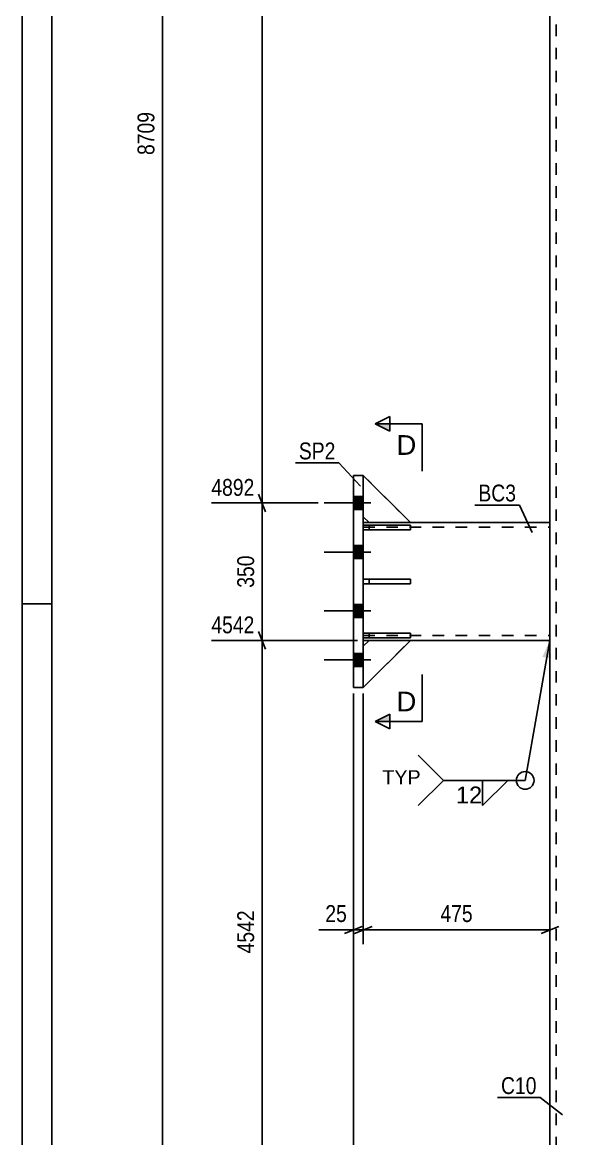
# Model space of a CAD drawing. Header units: millimetres. Extents: x 0 to 841, y 0 to 594.
# Drawn here: x 0 to 92.6, y 207.2 to 396.7 of the extents above; entities that cross this region are included whole.
import ezdxf

# ---------------------------------------------------------------- set-up
doc = ezdxf.new("R2010")
doc.units = ezdxf.units.MM
doc.linetypes.add('DXK_LINE_DOT2', pattern=[3.9198, 1.9599, -1.9599])
doc.styles.add('Arial', font='arial.ttf', dxfattribs={"height": 0.2})
doc.styles.add('Arial Narrow', font='ARIALN.TTF', dxfattribs={"height": 0.2})

# ---------------------------------------------------------------- blocks, each defined once
blk = doc.blocks.new('Unknown-682105598-1132')
at = {"color": 5, "linetype": 'Continuous'}
for p, q in [((0, 594), (0, 0)), ((5, 589), (5, 5)), ((5, 298), (0, 298))]:
    blk.add_line(p, q, dxfattribs=at)
blk = doc.blocks.new('Part-682105598-4433 - 4365')
at = {"color": 7, "linetype": 'DXK_LINE_DOT2'}
for p, q in [((65.89, 293.04), (57.89, 293.04)), ((57.89, 293.04), (57.89, 292.24)), ((57.89, 292.24), (65.89, 292.24)), ((58.89, 293.04), (58.89, 292.24)), ((65.89, 292.24), (65.89, 293.04))]:
    blk.add_line(p, q, dxfattribs=at)
blk = doc.blocks.new('Part-682105598-4447 - 4365')
at = {"color": 2, "linetype": 'Continuous'}
for p, q in [((89.56, 243.8), (89.56, 529.62)), ((89.56, 192.8), (89.56, 242.8))]:
    blk.add_line(p, q, dxfattribs=at)
at = {"color": 7, "linetype": 'DXK_LINE_DOT2'}
for p, q in [((90.62, 529.62), (90.62, 243.8)), ((90.62, 242.8), (90.62, 192.8))]:
    blk.add_line(p, q, dxfattribs=at)
blk = doc.blocks.new('Part-682105598-4459 - 4365')
at = {"color": 7, "linetype": 'DXK_LINE_DOT2'}
for p, q in [((65.89, 311.37), (57.89, 311.37)), ((57.89, 311.37), (57.89, 310.57)), ((58.89, 311.37), (58.89, 310.57)), ((65.89, 310.57), (65.89, 311.37)), ((57.89, 310.57), (65.89, 310.57))]:
    blk.add_line(p, q, dxfattribs=at)
blk = doc.blocks.new('Part-682105598-4477 - 4365')
at = {"color": 2, "linetype": 'Continuous'}
for p, q in [((57.89, 311.8), (58.89, 311.8)), ((65.89, 311.8), (89.56, 311.8)), ((57.89, 291.8), (58.89, 291.8)), ((65.89, 291.8), (89.56, 291.8))]:
    blk.add_line(p, q, dxfattribs=at)
at = {"color": 7, "linetype": 'DXK_LINE_DOT2'}
for p, q in [((57.89, 311.8), (57.89, 291.8)), ((57.89, 311), (89.56, 311)), ((58.89, 311.8), (65.89, 311.8)), ((89.56, 311.8), (89.56, 291.8)), ((57.89, 292.6), (89.56, 292.6)), ((58.89, 291.8), (65.89, 291.8))]:
    blk.add_line(p, q, dxfattribs=at)
blk = doc.blocks.new('Bolt-682105598-4429 - 4365')
at = {"linetype": 'Continuous'}
for points in [[(56.22, 316.24), (56.22, 314.04), (57.89, 314.04), (57.89, 316.24)], [(56.22, 316.24), (56.22, 314.04), (57.89, 314.04), (57.89, 316.24)], [(56.22, 316.24), (56.22, 314.04), (57.89, 314.04), (57.89, 316.24)], [(56.22, 307.9), (56.22, 305.7), (57.89, 305.7), (57.89, 307.9)], [(56.22, 307.9), (56.22, 305.7), (57.89, 305.7), (57.89, 307.9)], [(56.22, 297.9), (56.22, 295.7), (57.89, 295.7), (57.89, 297.9)], [(56.22, 297.9), (56.22, 295.7), (57.89, 295.7), (57.89, 297.9)], [(56.22, 289.57), (56.22, 287.37), (57.89, 287.37), (57.89, 289.57)], [(56.22, 289.57), (56.22, 287.37), (57.89, 287.37), (57.89, 289.57)], [(56.22, 289.57), (56.22, 287.37), (57.89, 287.37), (57.89, 289.57)]]:
    blk.add_hatch(color=1, dxfattribs=at).paths.add_polyline_path(points)
at = {"color": 1, "linetype": 'Continuous'}
for p, q in [((59.16, 315.14), (51.22, 315.14)), ((59.16, 315.14), (51.22, 315.14)), ((59.16, 315.14), (51.22, 315.14)), ((57.89, 316.24), (56.22, 316.24)), ((57.89, 316.24), (56.22, 316.24)), ((57.89, 316.24), (56.22, 316.24)), ((57.89, 314.04), (56.22, 314.04)), ((57.89, 314.04), (56.22, 314.04)), ((57.89, 314.04), (56.22, 314.04)), ((57.89, 307.9), (56.22, 307.9)), ((57.89, 307.9), (56.22, 307.9)), ((59.16, 306.8), (51.22, 306.8)), ((59.16, 306.8), (51.22, 306.8)), ((57.89, 305.7), (56.22, 305.7)), ((57.89, 305.7), (56.22, 305.7)), ((57.89, 297.9), (56.22, 297.9)), ((57.89, 297.9), (56.22, 297.9)), ((59.16, 296.8), (51.22, 296.8)), ((59.16, 296.8), (51.22, 296.8)), ((57.89, 295.7), (56.22, 295.7)), ((57.89, 295.7), (56.22, 295.7)), ((59.16, 288.47), (51.22, 288.47)), ((59.16, 288.47), (51.22, 288.47)), ((59.16, 288.47), (51.22, 288.47)), ((57.89, 289.57), (56.22, 289.57)), ((57.89, 289.57), (56.22, 289.57)), ((57.89, 289.57), (56.22, 289.57)), ((57.89, 287.37), (56.22, 287.37)), ((57.89, 287.37), (56.22, 287.37)), ((57.89, 287.37), (56.22, 287.37))]:
    blk.add_line(p, q, dxfattribs=at)
blk = doc.blocks.new('Part-682105598-4487 - 4365')
at = {"color": 2, "linetype": 'Continuous'}
for p, q in [((56.22, 319.8), (56.22, 283.8)), ((57.89, 319.8), (56.22, 319.8)), ((57.89, 283.8), (57.89, 319.8)), ((56.22, 283.8), (57.89, 283.8))]:
    blk.add_line(p, q, dxfattribs=at)
blk = doc.blocks.new('Part-682105598-4488 - 4365')
at = {"color": 7, "linetype": 'DXK_LINE_DOT2'}
for p, q in [((58.89, 291.8), (57.89, 290.8)), ((57.89, 283.8), (65.89, 291.8)), ((57.89, 290.8), (57.89, 283.8)), ((65.89, 291.8), (58.89, 291.8))]:
    blk.add_line(p, q, dxfattribs=at)
blk = doc.blocks.new('Part-682105598-4489 - 4365')
at = {"color": 2, "linetype": 'Continuous'}
for p, q in [((58.89, 291.8), (57.89, 290.8)), ((57.89, 283.8), (65.89, 291.8)), ((65.89, 291.8), (58.89, 291.8))]:
    blk.add_line(p, q, dxfattribs=at)
at = {"color": 7, "linetype": 'DXK_LINE_DOT2'}
blk.add_line((57.89, 290.8), (57.89, 283.8), dxfattribs=at)
blk = doc.blocks.new('Part-682105598-4490 - 4365')
at = {"color": 7, "linetype": 'DXK_LINE_DOT2'}
for p, q in [((57.89, 312.8), (57.89, 319.8)), ((57.89, 319.8), (65.89, 311.8)), ((58.89, 311.8), (57.89, 312.8)), ((65.89, 311.8), (58.89, 311.8))]:
    blk.add_line(p, q, dxfattribs=at)
blk = doc.blocks.new('Part-682105598-4594 - 4365')
at = {"color": 2, "linetype": 'Continuous'}
for p, q in [((57.89, 293.04), (65.89, 293.04)), ((57.89, 293.04), (57.89, 292.24)), ((57.89, 292.24), (65.89, 292.24)), ((65.89, 293.04), (65.89, 292.24))]:
    blk.add_line(p, q, dxfattribs=at)
at = {"color": 7, "linetype": 'DXK_LINE_DOT2'}
blk.add_line((58.89, 292.24), (58.89, 293.04), dxfattribs=at)
blk = doc.blocks.new('Part-682105598-4595 - 4365')
at = {"color": 2, "linetype": 'Continuous'}
for p, q in [((57.89, 319.8), (65.89, 311.8)), ((57.89, 312.8), (58.89, 311.8)), ((58.89, 311.8), (65.89, 311.8))]:
    blk.add_line(p, q, dxfattribs=at)
at = {"color": 7, "linetype": 'DXK_LINE_DOT2'}
blk.add_line((57.89, 319.8), (57.89, 312.8), dxfattribs=at)
blk = doc.blocks.new('Part-682105598-4596 - 4365')
at = {"color": 2, "linetype": 'Continuous'}
for p, q in [((57.89, 302.2), (65.89, 302.2)), ((57.89, 302.2), (57.89, 301.4)), ((57.89, 301.4), (65.89, 301.4)), ((65.89, 302.2), (65.89, 301.4))]:
    blk.add_line(p, q, dxfattribs=at)
at = {"color": 7, "linetype": 'DXK_LINE_DOT2'}
blk.add_line((58.89, 301.4), (58.89, 302.2), dxfattribs=at)
blk = doc.blocks.new('Part-682105598-4598 - 4365')
at = {"color": 2, "linetype": 'Continuous'}
for p, q in [((57.89, 311.37), (65.89, 311.37)), ((57.89, 311.37), (57.89, 310.57)), ((65.89, 311.37), (65.89, 310.57)), ((57.89, 310.57), (65.89, 310.57))]:
    blk.add_line(p, q, dxfattribs=at)
at = {"color": 7, "linetype": 'DXK_LINE_DOT2'}
blk.add_line((58.89, 310.57), (58.89, 311.37), dxfattribs=at)
blk = doc.blocks.new('Part-682105598-4599 - 4365')
at = {"color": 7, "linetype": 'DXK_LINE_DOT2'}
for p, q in [((65.89, 302.2), (57.89, 302.2)), ((57.89, 302.2), (57.89, 301.4)), ((57.89, 301.4), (65.89, 301.4)), ((58.89, 301.4), (58.89, 302.2)), ((65.89, 301.4), (65.89, 302.2))]:
    blk.add_line(p, q, dxfattribs=at)
blk = doc.blocks.new('StraightDimension-682105598-40010 - 4365')
at = {"color": 7, "linetype": 'Continuous'}
blk.add_line((23.77, 189.47), (23.77, 566.27), dxfattribs=at)
at = {"color": 0}
blk.add_wipeout([(23.02, 382.13), (18.82, 382.13), (18.82, 373.61), (23.02, 373.61)], dxfattribs=at)
at = {"color": 3, "style": 'Arial Narrow'}
blk.add_text('8709', height=2.863, rotation=90.0002, dxfattribs=at).set_placement((22.42, 374.21))
blk = doc.blocks.new('StraightDimension-682105598-42656 - 4365')
at = {"color": 7, "linetype": 'Continuous'}
for p, q in [((41.3, 290.3), (40.1, 293.3)), ((56.89, 291.8), (32.09, 291.8)), ((40.7, 192.8), (40.7, 291.8)), ((40.1, 194.3), (41.3, 191.3)), ((78.56, 192.8), (37.57, 192.8))]:
    blk.add_line(p, q, dxfattribs=at)
at = {"color": 0, "linetype": 'Continuous'}
for points in [[(40, 292.4), (40, 296.6), (31.49, 296.6), (31.49, 292.4)], [(40, 193.4), (40, 197.6), (36.97, 197.6), (36.97, 193.4)]]:
    blk.add_wipeout(points, dxfattribs=at)
at = {"color": 0}
blk.add_wipeout([(39.95, 246.56), (35.75, 246.56), (35.75, 238.05), (39.95, 238.05)], dxfattribs=at)
at = {"color": 3, "linetype": 'Continuous', "style": 'Arial Narrow'}
for s, height, p in [('4542', 2.863, (32.09, 293)), ('0', 2.86, (37.57, 194))]:
    blk.add_text(s, height=height, dxfattribs=at).set_placement(p)
at = {"color": 3, "style": 'Arial Narrow'}
blk.add_text('4542', height=2.863, rotation=90.0002, dxfattribs=at).set_placement((39.35, 238.65))
blk = doc.blocks.new('StraightDimension-682105598-42655 - 4365')
at = {"color": 7, "linetype": 'Continuous'}
for p, q in [((41.3, 313.64), (40.1, 316.64)), ((50.22, 315.14), (32.09, 315.14)), ((40.7, 291.8), (40.7, 315.14)), ((40.1, 293.3), (41.3, 290.3)), ((56.89, 291.8), (32.09, 291.8))]:
    blk.add_line(p, q, dxfattribs=at)
at = {"color": 0, "linetype": 'Continuous'}
blk.add_wipeout([(40, 315.74), (40, 319.94), (31.49, 319.94), (31.49, 315.74)], dxfattribs=at)
at = {"color": 0}
blk.add_wipeout([(39.95, 306.81), (35.75, 306.81), (35.75, 300.13), (39.95, 300.13)], dxfattribs=at)
at = {"color": 3, "linetype": 'Continuous', "style": 'Arial Narrow'}
blk.add_text('4892', height=2.863, dxfattribs=at).set_placement((32.09, 316.34))
at = {"color": 3, "style": 'Arial Narrow'}
blk.add_text('350', height=2.863, rotation=90.0002, dxfattribs=at).set_placement((39.35, 300.73))
blk = doc.blocks.new('StraightDimension-682105598-4850 - 4365')
at = {"color": 7, "linetype": 'Continuous'}
for p, q in [((212.13, 292.88), (212.13, 160.92)), ((56.22, 282.8), (56.22, 160.92)), ((57.72, 163.92), (54.72, 162.72)), ((56.22, 163.32), (212.13, 163.32)), ((210.63, 162.72), (213.63, 163.92))]:
    blk.add_line(p, q, dxfattribs=at)
at = {"color": 0}
blk.add_wipeout([(138.43, 164.07), (138.43, 168.27), (129.92, 168.27), (129.92, 164.07)], dxfattribs=at)
at = {"color": 3, "style": 'Arial Narrow'}
blk.add_text('2339', height=2.863, dxfattribs=at).set_placement((130.52, 164.67))
blk = doc.blocks.new('StraightDimension-682105598-4906 - 4365')
at = {"color": 7, "linetype": 'Continuous'}
for p, q in [((57.89, 282.8), (57.89, 240.23)), ((89.56, 258.32), (89.56, 240.23)), ((59.39, 243.23), (56.39, 242.03)), ((57.89, 242.63), (89.56, 242.63)), ((88.06, 242.03), (91.06, 243.23))]:
    blk.add_line(p, q, dxfattribs=at)
at = {"color": 0}
blk.add_wipeout([(77.07, 243.38), (77.07, 247.58), (70.38, 247.58), (70.38, 243.38)], dxfattribs=at)
at = {"color": 3, "style": 'Arial Narrow'}
blk.add_text('475', height=2.863, dxfattribs=at).set_placement((70.98, 243.98))
blk = doc.blocks.new('StraightDimension-682105598-4922 - 4365')
at = {"color": 7, "linetype": 'Continuous'}
for p, q in [((56.22, 282.8), (56.22, 240.23)), ((57.89, 282.8), (57.89, 240.23)), ((54.72, 242.03), (57.72, 243.23)), ((56.22, 242.63), (57.89, 242.63)), ((59.39, 243.23), (56.39, 242.03))]:
    blk.add_line(p, q, dxfattribs=at)
at = {"color": 0}
blk.add_wipeout([(55.7, 243.38), (55.7, 247.58), (50.84, 247.58), (50.84, 243.38)], dxfattribs=at)
at = {"color": 7, "linetype": 'Continuous'}
blk.add_line((56.22, 242.63), (50.32, 242.63), dxfattribs=at)
blk.add_line((56.22, 242.63), (50.32, 242.63), dxfattribs=at)
at = {"color": 3, "style": 'Arial Narrow'}
blk.add_text('25', height=2.863, dxfattribs=at).set_placement((51.44, 243.98))
blk = doc.blocks.new('StraightDimension-682105598-42654 - 4365')
at = {"color": 7, "linetype": 'Continuous'}
for p, q in [((40.7, 315.14), (40.7, 504.47)), ((40.1, 316.64), (41.3, 313.64)), ((50.22, 315.14), (32.09, 315.14))]:
    blk.add_line(p, q, dxfattribs=at)
blk = doc.blocks.new('Mark-682105598-4443 - 4365')
at = {"color": 0}
blk.add_wipeout([(87.3, 214.77), (87.3, 217.77), (81.27, 217.77), (81.27, 214.77)], dxfattribs=at)
blk.add_wipeout([(87.3, 214.77), (87.3, 217.77), (81.27, 217.77), (81.27, 214.77)], dxfattribs=at)
at = {"color": 30, "linetype": 'Continuous'}
for p in [(80.67, 214.17), (91.7, 211.22)]:
    blk.add_line(p, (87.9, 214.17), dxfattribs=at)
at = {"color": 3, "style": 'Arial Narrow'}
blk.add_text('C10', height=2.863, dxfattribs=at).set_placement((81.27, 214.77))
blk = doc.blocks.new('Mark-682105598-4483 - 4365')
at = {"color": 0}
blk.add_wipeout([(53.16, 322.53), (53.16, 325.53), (46.95, 325.53), (46.95, 322.53)], dxfattribs=at)
blk.add_wipeout([(53.16, 322.53), (53.16, 325.53), (46.95, 325.53), (46.95, 322.53)], dxfattribs=at)
at = {"color": 30, "linetype": 'Continuous'}
for p in [(46.35, 321.93), (57.43, 317.96)]:
    blk.add_line(p, (53.76, 321.93), dxfattribs=at)
at = {"color": 3, "style": 'Arial Narrow'}
blk.add_text('SP2', height=2.863, dxfattribs=at).set_placement((46.95, 322.53))
blk = doc.blocks.new('Mark-682105598-4473 - 4365')
at = {"color": 0}
blk.add_wipeout([(83.82, 315.38), (83.82, 318.38), (77.43, 318.38), (77.43, 315.38)], dxfattribs=at)
blk.add_wipeout([(83.82, 315.38), (83.82, 318.38), (77.43, 318.38), (77.43, 315.38)], dxfattribs=at)
at = {"color": 30, "linetype": 'Continuous'}
for p in [(76.83, 314.78), (86.58, 310.12)]:
    blk.add_line(p, (84.42, 314.78), dxfattribs=at)
at = {"color": 3, "style": 'Arial Narrow'}
blk.add_text('BC3', height=2.863, dxfattribs=at).set_placement((77.43, 315.38))
blk = doc.blocks.new('SectionMark-682105598-5029 - 4365')
at = {"linetype": 'Continuous'}
for points in [[(62.39, 328.55), (62.39, 327.3), (59.89, 328.55)], [(62.39, 279.25), (62.39, 278), (59.89, 278)]]:
    blk.add_hatch(color=6, dxfattribs=at).paths.add_polyline_path(points)
at = {"color": 6, "linetype": 'Continuous'}
for p, q in [((59.89, 328.55), (62.39, 329.8)), ((67.89, 328.55), (59.89, 328.55)), ((59.89, 328.55), (62.39, 327.3)), ((62.39, 327.3), (62.39, 329.8)), ((67.89, 328.55), (67.89, 320.55)), ((67.89, 278), (67.89, 286)), ((59.89, 278), (62.39, 279.25)), ((62.39, 279.25), (62.39, 276.75)), ((67.89, 278), (59.89, 278)), ((62.39, 276.75), (59.89, 278))]:
    blk.add_line(p, q, dxfattribs=at)
at = {"color": 0, "linetype": 'Continuous'}
for points in [[(66.89, 323.3), (66.89, 326.8), (63.52, 326.8), (63.52, 323.3)], [(66.89, 279.75), (66.89, 283.25), (63.52, 283.25), (63.52, 279.75)]]:
    blk.add_wipeout(points, dxfattribs=at)
at = {"color": 3, "linetype": 'Continuous', "style": 'Arial'}
for p in [(63.52, 323.3), (63.52, 279.75)]:
    blk.add_text('D', height=3.34, dxfattribs=at).set_placement(p)
blk = doc.blocks.new('WeldMark-682105598-24046 - 4365')
at = {"linetype": 'Continuous'}
blk.add_hatch(color=30, dxfattribs=at).paths.add_polyline_path([(88.3, 288.98), (89.56, 291.8), (89.78, 288.72)])
at = {"color": 30, "linetype": 'Continuous'}
blk.add_line((89.56, 291.8), (85.37, 268.02), dxfattribs=at)
at = {"color": 3, "linetype": 'Continuous'}
for q in [(67.23, 272.31), (67.23, 263.74)]:
    blk.add_line((71.51, 268.02), q, dxfattribs=at)
for start, end in [(90, 270), (270, 90)]:
    blk.add_arc((85.37, 268.02), 1.5, start, end, dxfattribs=at)
at = {"color": 0}
blk.add_wipeout([(77.47, 263.92), (77.47, 267.32), (73.41, 267.32), (73.41, 263.92)], dxfattribs=at)
at = {"color": 30, "linetype": 'Continuous'}
blk.add_line((71.51, 268.02), (85.37, 268.02), dxfattribs=at)
at = {"color": 3, "linetype": 'Continuous'}
for p, q in [((78.13, 268.02), (82.41, 268.02)), ((82.41, 268.02), (78.13, 263.74)), ((78.13, 263.74), (78.13, 268.02))]:
    blk.add_line(p, q, dxfattribs=at)
at = {"color": 3, "style": 'Arial'}
blk.add_text('12', height=2.865, dxfattribs=at).set_placement((73.61, 264.12))
at = {"color": 0, "linetype": 'Continuous'}
blk.add_wipeout([(67.61, 267.37), (67.61, 269.87), (61.13, 269.87), (61.13, 267.37)], dxfattribs=at)
blk.add_wipeout([(67.61, 267.37), (67.61, 269.87), (61.13, 269.87), (61.13, 267.37)], dxfattribs=at)
at = {"color": 3, "linetype": 'Continuous', "style": 'Arial'}
blk.add_text('TYP', height=2.388, dxfattribs=at).set_placement((61.13, 267.37))

msp = doc.modelspace()

# ---------------------------------------------------------------- block references
for name in ['Unknown-682105598-1132', 'Part-682105598-4447 - 4365', 'Part-682105598-4487 - 4365', 'Part-682105598-4490 - 4365', 'Part-682105598-4595 - 4365', 'Bolt-682105598-4429 - 4365', 'Part-682105598-4477 - 4365', 'Part-682105598-4459 - 4365', 'Part-682105598-4598 - 4365', 'Part-682105598-4596 - 4365', 'Part-682105598-4599 - 4365', 'Part-682105598-4433 - 4365', 'Part-682105598-4594 - 4365', 'Part-682105598-4488 - 4365', 'Part-682105598-4489 - 4365']:
    msp.add_blockref(name, (0, 0))

# ---------------------------------------------------------------- next in the draw order: block references
msp.add_blockref('StraightDimension-682105598-40010 - 4365', (0, 0))

# ---------------------------------------------------------------- next in the draw order: block references
for name in ['Mark-682105598-4473 - 4365', 'StraightDimension-682105598-42656 - 4365']:
    msp.add_blockref(name, (0, 0))

# ---------------------------------------------------------------- next in the draw order: block references
msp.add_blockref('StraightDimension-682105598-42655 - 4365', (0, 0))

# ---------------------------------------------------------------- next in the draw order: block references
for name in ['StraightDimension-682105598-42654 - 4365', 'StraightDimension-682105598-4850 - 4365']:
    msp.add_blockref(name, (0, 0))

# ---------------------------------------------------------------- next in the draw order: block references
for name in ['Mark-682105598-4483 - 4365', 'StraightDimension-682105598-4906 - 4365', 'Mark-682105598-4443 - 4365']:
    msp.add_blockref(name, (0, 0))

# ---------------------------------------------------------------- next in the draw order: block references
msp.add_blockref('StraightDimension-682105598-4922 - 4365', (0, 0))

# ---------------------------------------------------------------- next in the draw order: block references
msp.add_blockref('SectionMark-682105598-5029 - 4365', (0, 0))

# ---------------------------------------------------------------- next in the draw order: block references
msp.add_blockref('WeldMark-682105598-24046 - 4365', (0, 0))

doc.saveas('drawing.dxf')
